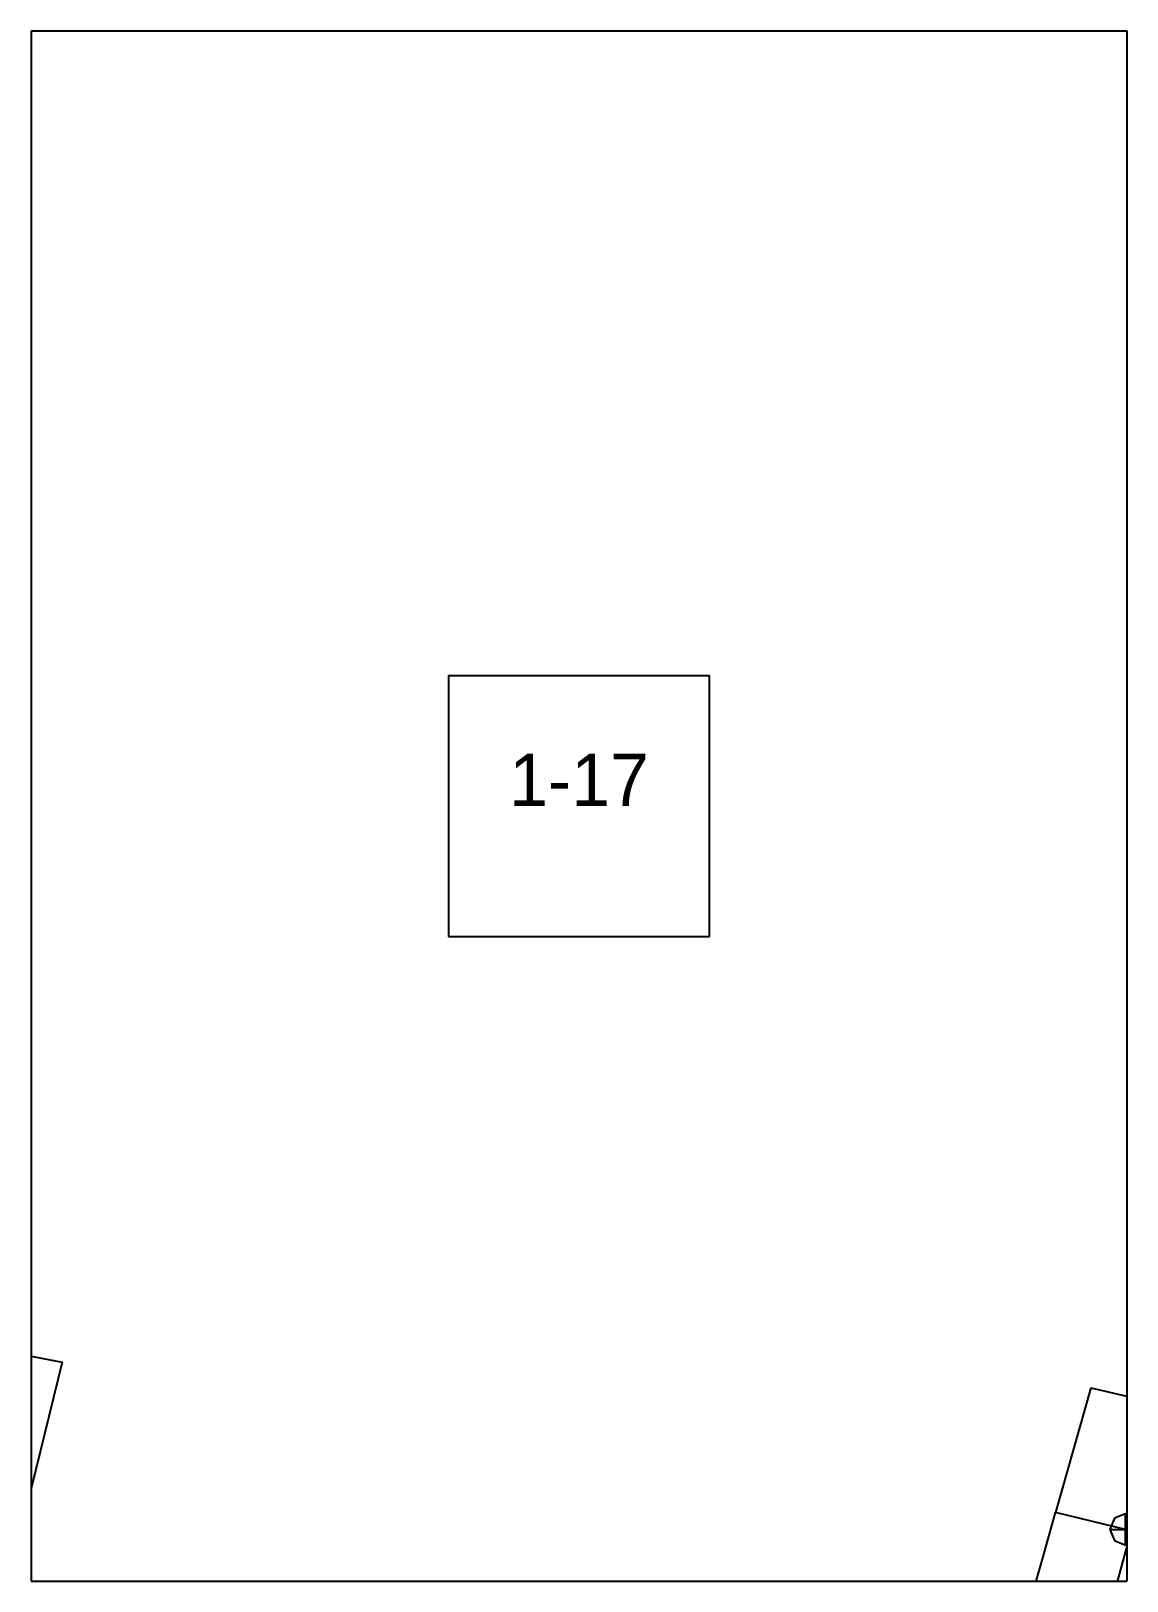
# Paper-space layout 'Plan 1-17' of a CAD drawing. Header units: metres, sheet in millimetres. Extents: x 0 to 210, y 0 to 297.
# The model-space entities are those that its viewports show. They can reach past a viewport. Long polylines and large blocks are cut down to what shows.
import ezdxf
from ezdxf.enums import TextEntityAlignment as Align

# ---------------------------------------------------------------- set-up
doc = ezdxf.new("R2010")
doc.units = ezdxf.units.M
for name, color, linetype in [('default', 7, 'Continuous'), ('TEXTLAYER', 7, 'Continuous'), ('VIEWPORTS', 7, 'Continuous')]:
    doc.layers.add(name, color=color, linetype=linetype)

msp = doc.modelspace()

# ---------------------------------------------------------------- linework, layer by layer
at = {"color": 9}
for p, q in [((3150, 0), (3360, 0)), ((3360, 0), (3360, -297)), ((3360, 0), (3570, 0)), ((3360, 0), (3360, -297)), ((3570, 0), (3570, -297)), ((3570, 0), (3780, 0)), ((3570, 0), (3570, -297)), ((3440, -123.5), (3490, -123.5)), ((3440, -123.5), (3440, -173.5)), ((3490, -173.5), (3490, -123.5)), ((3440, -173.5), (3490, -173.5)), ((3150, -297), (3360, -297)), ((3150, -297), (3360, -297)), ((3360, -297), (3570, -297)), ((3360, -297), (3360, -594)), ((3360, -297), (3570, -297)), ((3360, -297), (3360, -594)), ((3570, -297), (3780, -297)), ((3570, -297), (3570, -594)), ((3570, -297), (3780, -297)), ((3570, -297), (3570, -594))]:
    msp.add_line(p, q, dxfattribs=at)
at = {"layer": 'default', "color": 7, "linetype": 'Continuous'}
for p, q in [((2986.75, -184.07), (3365.98, -255.04)), ((3365.98, -255.04), (3359.77, -280.19)), ((3563.04, -259.98), (3556.32, -283.86)), ((3563.04, -259.98), (3934.42, -345.3)), ((3576.48, -263.07), (3570.89, -287.43)), ((3345.21, -276.59), (3359.77, -280.19)), ((3357.42, -289.72), (3359.77, -280.19)), ((3553.79, -292.84), (3556.32, -283.86)), ((3570.89, -287.43), (3556.32, -283.86)), ((3567.61, -284.98), (3566.73, -287.11)), ((3569.73, -284.11), (3567.61, -284.98)), ((3569.73, -290.11), (3569.73, -284.11)), ((3571.85, -284.98), (3569.73, -284.11)), ((3566.73, -287.11), (3567.61, -289.23)), ((3566.73, -287.11), (3572.73, -287.11)), ((3568.23, -296.9), (3570.89, -287.43)), ((3570.89, -287.43), (3912.56, -365.93)), ((3567.61, -289.23), (3569.73, -290.11)), ((3569.73, -290.11), (3571.85, -289.23)), ((3550.14, -305.71), (3553.79, -292.84)), ((3564.57, -309.8), (3568.23, -296.9))]:
    msp.add_line(p, q, dxfattribs=at)

# ---------------------------------------------------------------- texts
at = {"layer": 'TEXTLAYER', "color": 1}
msp.add_text('1-17', height=10, dxfattribs=at).set_placement((3465, -148.5), align=Align.CENTER)

psp = doc.layouts.new('Plan 1-17')

# ---------------------------------------------------------------- viewports
at = {"layer": 'VIEWPORTS'}
psp.add_viewport(center=(105, 148.5), size=(210, 297), view_center_point=(3465, -148.5), view_height=297, dxfattribs=at)

doc.saveas('drawing.dxf')
